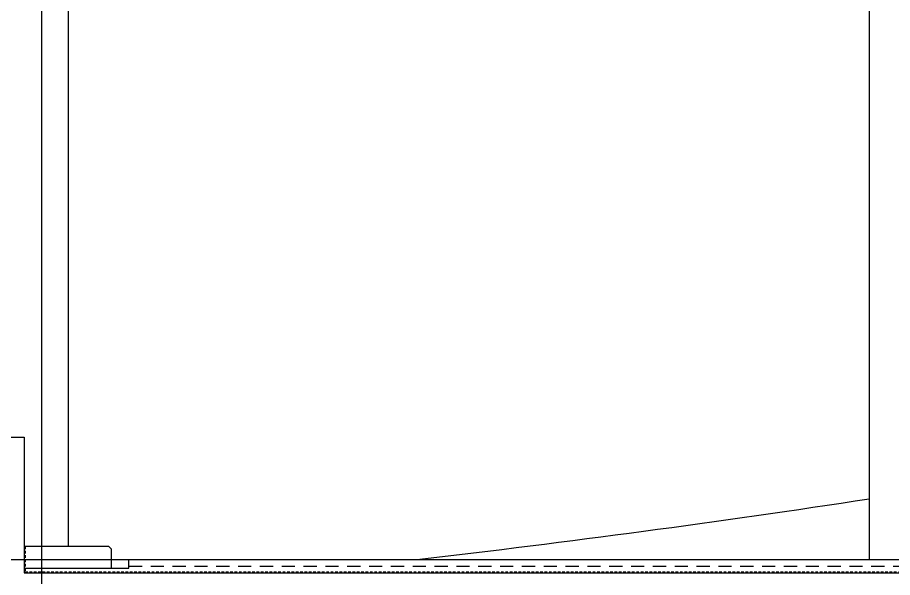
# Model space of a CAD drawing. Header units: millimetres. Extents: x 367092 to 767578, y 396038 to 811791.
# Drawn here: x 720565 to 730585, y 498820 to 505227 of the extents above; entities that cross this region are included whole.
import ezdxf

# ---------------------------------------------------------------- set-up
doc = ezdxf.new("R2010")
doc.units = ezdxf.units.MM
doc.header["$LTSCALE"] = 100
doc.header["$MEASUREMENT"] = 0
doc.linetypes.add('CENTER', pattern=[2, 1.25, -0.25, 0.25, -0.25])
doc.linetypes.add('HID', pattern=[2.5, 1.5, -1])
for name, color, linetype in [('CEN(ST)', 1, 'CENTER'), ('CON', 2, 'CONTINUOUS'), ('ELE-6', 8, 'CONTINUOUS'), ('ELE-6 (251)', 251, 'CONTINUOUS'), ('FIN', 8, 'CONTINUOUS'), ('HAT-252', 252, 'CONTINUOUS'), ('SASAC 도면번호', 6, 'CONTINUOUS'), ('wire-meshes', 1, 'CONTINUOUS')]:
    doc.layers.add(name, color=color, linetype=linetype)

# ---------------------------------------------------------------- blocks, each defined once
blk = doc.blocks.new('경사로 종단면 난간입면')
at = {"layer": 'ELE-6 (251)', "ltscale": 10000}
blk.add_arc((40131, 134787), 146864, 276.61426, 278.65339, dxfattribs=at)
at = {"layer": 'ELE-6 (251)', "linetype": 'HID'}
blk.add_arc((40431, 133387), 146864, 270.31952, 280.32353, dxfattribs=at)

msp = doc.modelspace()

# ---------------------------------------------------------------- block references
at = {"layer": 'SASAC 도면번호'}
msp.add_blockref('경사로 종단면 난간입면', (668091.8, 510124.8), dxfattribs=at)

# ---------------------------------------------------------------- next in the draw order: linework, layer by layer
at = {"layer": 'CEN(ST)', "ltscale": 10000}
for p, q in [((720841.8, 514524.8), (720841.8, 443513.8)), ((665841.8, 499024.8), (737341.8, 499024.8))]:
    msp.add_line(p, q, dxfattribs=at)
at = {"layer": 'CON', "ltscale": 0.1}
msp.add_lwpolyline([(720341.8, 500424.8), (720641.8, 500424.8), (720641.8, 498874.8), (734541.8, 498874.8), (734541.8, 500424.8), (734841.8, 500424.8), (734841.8, 497824.8), (734541.8, 497824.8), (734541.8, 498074.8), (734483.8, 498074.8, 0.4142136), (734501.8, 498092.8), (734501.8, 498156.8, 0.4142136), (734483.8, 498174.8, 0.4142136), (734501.8, 498192.8), (734501.8, 498656.8, -0.4142136), (734513.8, 498668.8), (734575.8, 498668.8), (734575.8, 498674.8)], format="xyb", dxfattribs=at)
at = {"layer": 'ELE-6', "ltscale": 10000}
msp.add_line((721145.5, 509774.8), (721145.5, 499174.8), dxfattribs=at)
at = {"layer": 'ELE-6 (251)', "ltscale": 10000}
msp.add_line((730319.6, 508644.3), (730319.6, 499024.8), dxfattribs=at)
at = {"layer": 'FIN'}
for points in [[(721641.9, 498924.8), (721641.9, 499144.8), (721611.9, 499174.8), (720641.8, 499174.8)], [(720651.8, 498924.8), (721841.8, 498924.8), (721841.8, 499024.8), (733341.8, 499024.8), (733341.8, 498924.8), (734531.8, 498924.8)]]:
    msp.add_lwpolyline(points, dxfattribs=at)
at = {"layer": 'HAT-252', "linetype": 'HID', "ltscale": 0.2}
msp.add_lwpolyline([(720651.8, 499174.8), (720651.8, 498884.8), (734531.8, 498884.8), (734531.8, 499174.8)], dxfattribs=at)
at = {"layer": 'wire-meshes', "linetype": 'HID'}
msp.add_line((721841.8, 498949.8), (733341.8, 498949.8), dxfattribs=at)

doc.saveas('drawing.dxf')
